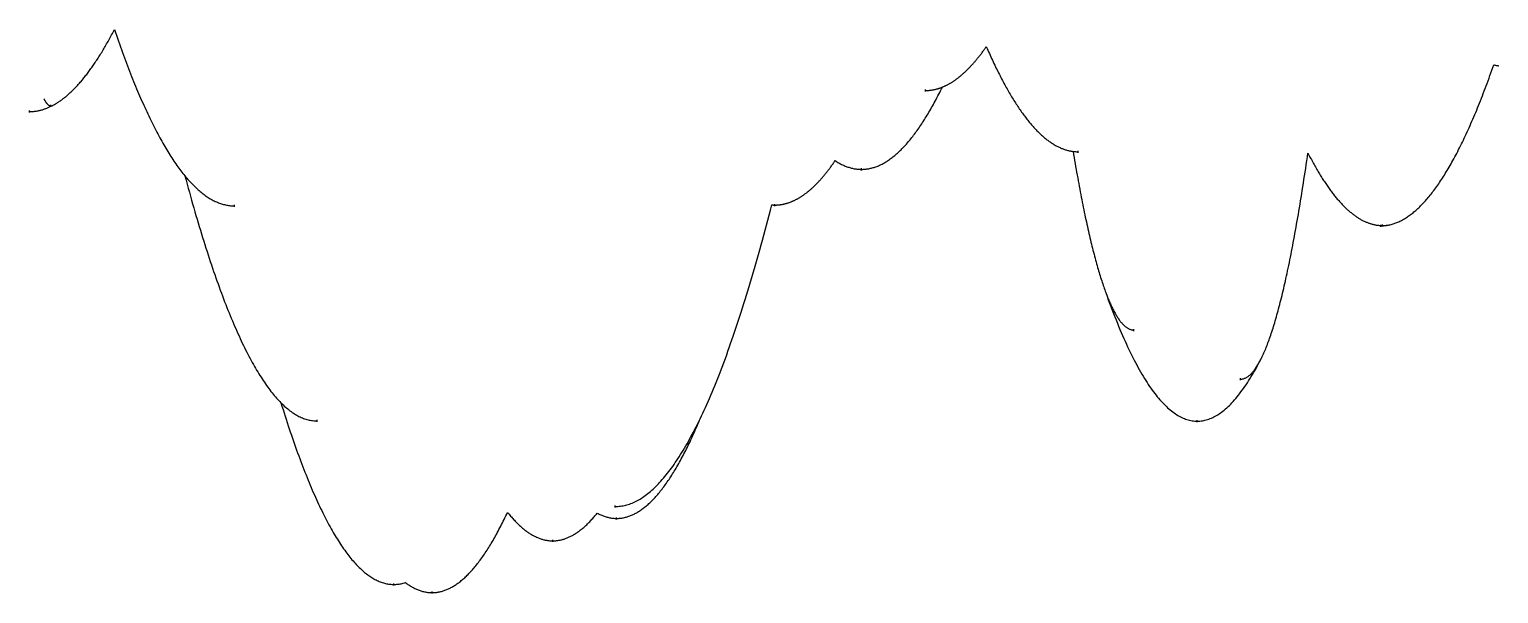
# Model space of a CAD drawing. Header units: metres. Extents: x -71 to 28195, y -4440 to 524.
# Drawn here: x -71 to 7124, y -2423 to 340 of the extents above; entities that cross this region are included whole.
import ezdxf

# ---------------------------------------------------------------- set-up
doc = ezdxf.new("R2010")
doc.units = ezdxf.units.M
doc.layers.add('CATENARIES', color=7, linetype='Continuous')
doc.layers.add('CATENARY_VERTEX_TICKS', color=7, linetype='Continuous')

msp = doc.modelspace()

# ---------------------------------------------------------------- linework, layer by layer
at = {"layer": 'CATENARIES'}
for points in [[(-70.9, -62.9, 0), (-67.3, -62.9, 0), (-63.8, -62.8, 0), (-60.2, -62.6, 0), (-56.7, -62.4, 0), (-53.2, -62.2, 0), (-49.6, -61.8, 0), (-46.1, -61.5, 0), (-42.6, -61, 0), (-39, -60.5, 0), (-35.5, -60, 0), (-31.9, -59.4, 0), (-28.4, -58.7, 0), (-24.9, -58, 0), (-21.3, -57.2, 0), (-17.8, -56.4, 0), (-14.3, -55.5, 0), (-10.7, -54.5, 0), (-7.2, -53.5, 0), (-3.7, -52.4, 0), (-0.1, -51.3, 0), (3.4, -50.1, 0), (7, -48.9, 0), (10.5, -47.6, 0), (14, -46.2, 0), (17.6, -44.8, 0), (21.1, -43.3, 0), (24.6, -41.8, 0), (28.2, -40.2, 0), (31.7, -38.6, 0), (35.2, -36.9, 0), (38.8, -35.1, 0), (42.3, -33.3, 0), (45.9, -31.4, 0), (49.3, -29.5, 0), (52.8, -27.5, 0), (56.3, -25.5, 0), (59.8, -23.4, 0), (63.3, -21.3, 0), (66.8, -19.1, 0), (70.3, -16.8, 0), (73.8, -14.5, 0), (77.3, -12.2, 0), (80.7, -9.8, 0), (84.2, -7.3, 0), (87.7, -4.8, 0), (91.2, -2.2, 0), (94.7, 0.5, 0), (98.2, 3.2, 0), (101.7, 5.9, 0), (105.2, 8.7, 0), (108.7, 11.6, 0), (112.1, 14.5, 0), (115.6, 17.5, 0), (119.1, 20.6, 0), (122.6, 23.7, 0), (126.1, 26.8, 0), (129.6, 30, 0), (133.1, 33.3, 0), (136.6, 36.6, 0), (140, 40, 0), (143.5, 43.4, 0), (147, 46.9, 0), (150.5, 50.4, 0), (154, 54, 0), (157.5, 57.7, 0), (161, 61.4, 0), (164.5, 65.2, 0), (168, 69, 0), (171.4, 72.9, 0), (174.9, 76.9, 0), (178.4, 80.8, 0), (181.9, 84.9, 0), (185.4, 89, 0), (188.9, 93.2, 0), (192.4, 97.4, 0), (195.9, 101.7, 0), (199.3, 106, 0), (202.8, 110.4, 0), (206.3, 114.9, 0), (209.8, 119.4, 0), (213.3, 124, 0), (216.8, 128.6, 0), (220.3, 133.3, 0), (223.8, 138, 0), (227.3, 142.8, 0), (230.7, 147.6, 0), (234.2, 152.5, 0), (237.7, 157.5, 0), (241.2, 162.5, 0), (244.7, 167.6, 0), (248.2, 172.7, 0), (251.7, 177.9, 0), (255.2, 183.2, 0), (258.7, 188.5, 0), (262.1, 193.8, 0), (265.6, 199.3, 0), (269.1, 204.7, 0), (272.6, 210.3, 0), (276.1, 215.8, 0), (279.6, 221.5, 0), (283.1, 227.2, 0), (286.6, 233, 0), (290, 238.8, 0), (293.5, 244.6, 0), (297, 250.6, 0), (300.5, 256.6, 0), (304, 262.6, 0), (307.5, 268.7, 0), (311, 274.9, 0), (314.5, 281.1, 0), (318, 287.4, 0), (321.4, 293.7, 0), (324.9, 300.1, 0), (328.4, 306.5, 0), (331.9, 313, 0), (335.4, 319.6, 0), (338.9, 326.2, 0), (342.4, 332.9, 0), (345.9, 339.6, 0)], [(345.9, 339.6, 0), (350.8, 325.1, 0), (355.7, 310.7, 0), (360.6, 296.4, 0), (365.6, 282.3, 0), (370.5, 268.2, 0), (375.4, 254.3, 0), (380.4, 240.6, 0), (385.3, 226.9, 0), (390.2, 213.4, 0), (395.1, 200, 0), (400.1, 186.7, 0), (405, 173.6, 0), (409.9, 160.6, 0), (414.9, 147.7, 0), (419.8, 134.9, 0), (424.7, 122.3, 0), (429.6, 109.7, 0), (434.6, 97.3, 0), (439.5, 85.1, 0), (444.4, 72.9, 0), (449.4, 60.9, 0), (454.3, 49, 0), (459.2, 37.2, 0), (464.1, 25.6, 0), (469.1, 14, 0), (474, 2.6, 0), (478.9, -8.7, 0), (483.9, -19.8, 0), (488.8, -30.9, 0), (493.7, -41.8, 0), (498.6, -52.6, 0), (503.6, -63.2, 0), (508.5, -73.8, 0), (513.4, -84.2, 0), (518.4, -94.5, 0), (523.3, -104.7, 0), (528.2, -114.7, 0), (533.1, -124.6, 0), (538.1, -134.4, 0), (543, -144.1, 0), (547.9, -153.7, 0), (552.9, -163.1, 0), (557.8, -172.4, 0), (562.7, -181.6, 0), (567.6, -190.7, 0), (572.6, -199.6, 0), (577.5, -208.5, 0), (582.4, -217.2, 0), (587.4, -225.7, 0), (592.3, -234.2, 0), (597.2, -242.5, 0), (602.1, -250.7, 0), (607.1, -258.8, 0), (612, -266.8, 0), (616.9, -274.6, 0), (621.9, -282.4, 0), (626.8, -290, 0), (631.7, -297.4, 0), (636.6, -304.8, 0), (641.6, -312, 0), (646.5, -319.1, 0), (651.4, -326.1, 0), (656.4, -333, 0), (661.3, -339.8, 0), (666.2, -346.4, 0), (671.1, -352.9, 0), (676.1, -359.3, 0), (681, -365.5, 0), (685.9, -371.7, 0), (690.9, -377.7, 0), (695.8, -383.6, 0), (700.8, -389.5, 0), (705.7, -395.1, 0), (710.7, -400.7, 0), (715.7, -406.2, 0), (720.6, -411.5, 0), (725.6, -416.7, 0), (730.6, -421.8, 0), (735.5, -426.7, 0), (740.5, -431.6, 0), (745.4, -436.3, 0), (750.4, -440.8, 0), (755.4, -445.3, 0), (760.3, -449.7, 0), (765.3, -453.9, 0), (770.3, -458, 0), (775.2, -461.9, 0), (780.2, -465.8, 0), (785.1, -469.5, 0), (790.1, -473.1, 0), (795.1, -476.6, 0), (800, -480, 0), (805, -483.2, 0), (809.9, -486.3, 0), (814.9, -489.3, 0), (819.9, -492.2, 0), (824.8, -494.9, 0), (829.8, -497.6, 0), (834.8, -500.1, 0), (839.7, -502.5, 0), (844.7, -504.7, 0), (849.6, -506.9, 0), (854.6, -508.9, 0), (859.6, -510.8, 0), (864.5, -512.5, 0), (869.5, -514.2, 0), (874.5, -515.7, 0), (879.4, -517.1, 0), (884.4, -518.4, 0), (889.3, -519.6, 0), (894.3, -520.6, 0), (899.3, -521.5, 0), (904.2, -522.3, 0), (909.2, -523, 0), (914.2, -523.5, 0), (919.1, -524, 0), (924.1, -524.3, 0), (929, -524.5, 0), (934, -524.5, 0)], [(4316.8, 40.4, 0), (4319.3, 40.5, 0), (4321.8, 40.5, 0), (4324.4, 40.6, 0), (4326.9, 40.7, 0), (4329.4, 40.8, 0), (4331.9, 41, 0), (4334.4, 41.2, 0), (4336.9, 41.4, 0), (4339.5, 41.7, 0), (4342, 42, 0), (4344.5, 42.3, 0), (4347, 42.6, 0), (4349.5, 43, 0), (4352.1, 43.4, 0), (4354.6, 43.9, 0), (4357.1, 44.4, 0), (4359.6, 44.9, 0), (4362.1, 45.4, 0), (4364.6, 46, 0), (4367.2, 46.6, 0), (4369.7, 47.2, 0), (4372.2, 47.8, 0), (4374.7, 48.5, 0), (4377.2, 49.2, 0), (4379.8, 50, 0), (4382.3, 50.8, 0), (4384.8, 51.6, 0), (4387.3, 52.4, 0), (4389.8, 53.3, 0), (4392.4, 54.2, 0), (4394.9, 55.1, 0), (4397.4, 56.1, 0), (4399.9, 57.1, 0), (4402.4, 58.1, 0), (4404.9, 59.2, 0), (4407.4, 60.2, 0), (4409.9, 61.4, 0), (4412.4, 62.5, 0), (4414.9, 63.7, 0), (4417.4, 64.9, 0), (4419.9, 66.1, 0), (4422.4, 67.3, 0), (4424.9, 68.6, 0), (4427.4, 70, 0), (4429.9, 71.3, 0), (4432.4, 72.7, 0), (4434.9, 74.1, 0), (4437.4, 75.5, 0), (4439.9, 77, 0), (4442.4, 78.5, 0), (4444.9, 80, 0), (4447.4, 81.6, 0), (4449.9, 83.2, 0), (4452.4, 84.8, 0), (4454.9, 86.5, 0), (4457.4, 88.1, 0), (4459.9, 89.8, 0), (4462.4, 91.6, 0), (4464.9, 93.4, 0), (4467.4, 95.2, 0), (4469.9, 97, 0), (4472.4, 98.9, 0), (4474.9, 100.8, 0), (4477.4, 102.7, 0), (4479.9, 104.6, 0), (4482.4, 106.6, 0), (4484.9, 108.6, 0), (4487.4, 110.7, 0), (4489.9, 112.7, 0), (4492.4, 114.9, 0), (4494.9, 117, 0), (4497.4, 119.2, 0), (4499.9, 121.3, 0), (4502.4, 123.6, 0), (4504.9, 125.8, 0), (4507.4, 128.1, 0), (4509.9, 130.4, 0), (4512.4, 132.8, 0), (4514.9, 135.2, 0), (4517.4, 137.6, 0), (4519.9, 140, 0), (4522.4, 142.5, 0), (4524.9, 145, 0), (4527.4, 147.5, 0), (4529.9, 150.1, 0), (4532.4, 152.6, 0), (4534.9, 155.3, 0), (4537.4, 157.9, 0), (4539.9, 160.6, 0), (4542.4, 163.3, 0), (4544.9, 166, 0), (4547.4, 168.8, 0), (4549.9, 171.6, 0), (4552.4, 174.4, 0), (4554.9, 177.3, 0), (4557.4, 180.2, 0), (4559.9, 183.1, 0), (4562.4, 186.1, 0), (4564.9, 189.1, 0), (4567.4, 192.1, 0), (4569.9, 195.1, 0), (4572.4, 198.2, 0), (4574.9, 201.3, 0), (4577.4, 204.4, 0), (4579.9, 207.6, 0), (4582.4, 210.8, 0), (4584.9, 214, 0), (4587.4, 217.3, 0), (4589.9, 220.6, 0), (4592.4, 223.9, 0), (4594.9, 227.2, 0), (4597.4, 230.6, 0), (4599.9, 234, 0), (4602.4, 237.4, 0), (4604.9, 240.9, 0), (4607.4, 244.4, 0), (4609.9, 247.9, 0), (4612.4, 251.5, 0), (4614.9, 255.1, 0)], [(4614.9, 255.1, 0), (4618.6, 246.5, 0), (4622.4, 238, 0), (4626.2, 229.5, 0), (4629.9, 221.1, 0), (4633.7, 212.8, 0), (4637.4, 204.6, 0), (4641.2, 196.4, 0), (4645, 188.3, 0), (4648.7, 180.3, 0), (4652.5, 172.3, 0), (4656.2, 164.5, 0), (4660, 156.7, 0), (4663.8, 148.9, 0), (4667.5, 141.3, 0), (4671.3, 133.7, 0), (4675.1, 126.2, 0), (4678.8, 118.8, 0), (4682.6, 111.4, 0), (4686.3, 104.1, 0), (4690.1, 96.9, 0), (4693.9, 89.8, 0), (4697.6, 82.7, 0), (4701.4, 75.7, 0), (4705.1, 68.8, 0), (4708.9, 61.9, 0), (4712.7, 55.2, 0), (4716.4, 48.5, 0), (4720.2, 41.8, 0), (4724, 35.3, 0), (4727.7, 28.8, 0), (4731.5, 22.4, 0), (4735.2, 16, 0), (4739, 9.8, 0), (4742.8, 3.6, 0), (4746.5, -2.6, 0), (4750.3, -8.6, 0), (4754, -14.6, 0), (4757.8, -20.5, 0), (4761.6, -26.3, 0), (4765.3, -32.1, 0), (4769.1, -37.8, 0), (4772.9, -43.4, 0), (4776.6, -48.9, 0), (4780.4, -54.4, 0), (4784.1, -59.8, 0), (4787.9, -65.1, 0), (4791.7, -70.4, 0), (4795.4, -75.6, 0), (4799.2, -80.7, 0), (4802.9, -85.7, 0), (4806.7, -90.7, 0), (4810.5, -95.6, 0), (4814.2, -100.4, 0), (4818, -105.1, 0), (4821.8, -109.8, 0), (4825.5, -114.4, 0), (4829.3, -119, 0), (4833, -123.4, 0), (4836.8, -127.8, 0), (4840.6, -132.1, 0), (4844.3, -136.4, 0), (4848.1, -140.5, 0), (4851.8, -144.6, 0), (4855.6, -148.6, 0), (4859.4, -152.6, 0), (4863.1, -156.5, 0), (4866.9, -160.3, 0), (4870.7, -164, 0), (4874.4, -167.7, 0), (4878.2, -171.3, 0), (4881.9, -174.8, 0), (4885.7, -178.3, 0), (4889.5, -181.6, 0), (4893.2, -185, 0), (4897, -188.2, 0), (4900.7, -191.3, 0), (4904.5, -194.4, 0), (4908.3, -197.5, 0), (4912, -200.4, 0), (4915.8, -203.3, 0), (4919.6, -206.1, 0), (4923.3, -208.8, 0), (4927.1, -211.5, 0), (4930.8, -214.1, 0), (4934.6, -216.6, 0), (4938.4, -219, 0), (4942.1, -221.4, 0), (4945.9, -223.7, 0), (4949.6, -225.9, 0), (4953.4, -228.1, 0), (4957.2, -230.2, 0), (4960.9, -232.2, 0), (4964.7, -234.1, 0), (4968.5, -236, 0), (4972.2, -237.8, 0), (4976, -239.5, 0), (4979.7, -241.2, 0), (4983.5, -242.8, 0), (4987.3, -244.3, 0), (4991, -245.7, 0), (4994.8, -247.1, 0), (4998.5, -248.4, 0), (5002.3, -249.6, 0), (5006.1, -250.7, 0), (5009.8, -251.8, 0), (5013.6, -252.8, 0), (5017.4, -253.8, 0), (5021.1, -254.6, 0), (5024.9, -255.4, 0), (5028.6, -256.2, 0), (5032.4, -256.8, 0), (5036.2, -257.4, 0), (5039.9, -257.9, 0), (5044.1, -258.4, 0), (5048.2, -258.8, 0), (5052.3, -259.1, 0), (5056.4, -259.3, 0), (5060.6, -259.4, 0), (5064.7, -259.5, 0)], [(6546.5, -622.2, 0), (6551.2, -622.1, 0), (6555.8, -622, 0), (6560.5, -621.7, 0), (6565.1, -621.3, 0), (6569.8, -620.8, 0), (6574.4, -620.2, 0), (6579, -619.5, 0), (6583.7, -618.6, 0), (6588.3, -617.7, 0), (6593, -616.7, 0), (6597.6, -615.5, 0), (6602.3, -614.2, 0), (6606.9, -612.8, 0), (6611.6, -611.3, 0), (6616.2, -609.7, 0), (6620.9, -608, 0), (6625.5, -606.2, 0), (6630.2, -604.3, 0), (6634.8, -602.2, 0), (6639.5, -600.1, 0), (6644.1, -597.8, 0), (6648.8, -595.4, 0), (6653.5, -592.9, 0), (6658.1, -590.3, 0), (6662.8, -587.6, 0), (6667.4, -584.8, 0), (6672.1, -581.9, 0), (6676.7, -578.8, 0), (6681.4, -575.7, 0), (6686, -572.4, 0), (6690.7, -569, 0), (6695.3, -565.6, 0), (6700, -562, 0), (6704.6, -558.2, 0), (6709.3, -554.4, 0), (6713.9, -550.5, 0), (6718.6, -546.5, 0), (6723.2, -542.3, 0), (6727.9, -538, 0), (6732.5, -533.7, 0), (6737.2, -529.2, 0), (6741.8, -524.6, 0), (6746.5, -519.9, 0), (6751.1, -515.1, 0), (6755.8, -510.1, 0), (6760.4, -505.1, 0), (6765.1, -499.9, 0), (6769.7, -494.7, 0), (6774.4, -489.3, 0), (6779, -483.8, 0), (6783.7, -478.2, 0), (6788.3, -472.5, 0), (6793, -466.7, 0), (6797.6, -460.8, 0), (6802.3, -454.7, 0), (6806.9, -448.6, 0), (6811.6, -442.3, 0), (6816.2, -435.9, 0), (6820.9, -429.4, 0), (6825.5, -422.8, 0), (6830.2, -416.1, 0), (6834.8, -409.3, 0), (6839.5, -402.4, 0), (6844.1, -395.3, 0), (6848.8, -388.2, 0), (6853.4, -380.9, 0), (6858.1, -373.5, 0), (6862.7, -366, 0), (6867.4, -358.4, 0), (6872, -350.7, 0), (6876.7, -342.9, 0), (6881.3, -334.9, 0), (6886, -326.9, 0), (6890.6, -318.7, 0), (6895.3, -310.4, 0), (6899.9, -302, 0), (6904.6, -293.5, 0), (6909.2, -284.9, 0), (6913.9, -276.2, 0), (6918.5, -267.3, 0), (6923.2, -258.4, 0), (6927.8, -249.3, 0), (6932.5, -240.1, 0), (6937.1, -230.8, 0), (6941.8, -221.4, 0), (6946.4, -211.9, 0), (6951.1, -202.3, 0), (6955.7, -192.5, 0), (6960.4, -182.7, 0), (6965, -172.7, 0), (6969.7, -162.6, 0), (6974.4, -152.4, 0), (6979, -142.1, 0), (6983.7, -131.7, 0), (6988.3, -121.1, 0), (6993, -110.5, 0), (6997.6, -99.7, 0), (7002.3, -88.9, 0), (7006.9, -77.9, 0), (7011.6, -66.8, 0), (7016.2, -55.5, 0), (7020.9, -44.2, 0), (7025.5, -32.8, 0), (7030.2, -21.2, 0), (7034.8, -9.5, 0), (7039.5, 2.3, 0), (7044.1, 14.2, 0), (7048.8, 26.2, 0), (7053.4, 38.3, 0), (7058.1, 50.5, 0), (7062.7, 62.9, 0), (7067.4, 75.4, 0), (7072, 88, 0), (7076.7, 100.7, 0), (7081.3, 113.5, 0), (7086, 126.4, 0), (7090.6, 139.5, 0), (7095.3, 152.6, 0), (7099.9, 165.9, 0)], [(7099.9, 165.9, 0), (7102.7, 165.3, 0), (7105.5, 164.7, 0), (7108.3, 164.1, 0), (7111.1, 163.6, 0), (7113.9, 163.1, 0), (7116.7, 162.6, 0), (7119.5, 162.2, 0), (7122.3, 161.9, 0), (7125.1, 161.5, 0)], [(0, 0, 0), (0.4, -0.8, 0), (0.8, -1.5, 0), (1.1, -2.3, 0), (1.5, -3, 0), (1.9, -3.7, 0), (2.3, -4.5, 0), (2.7, -5.2, 0), (3.1, -5.9, 0), (3.4, -6.6, 0), (3.8, -7.3, 0), (4.2, -7.9, 0), (4.6, -8.6, 0), (5, -9.3, 0), (5.4, -9.9, 0), (5.7, -10.6, 0), (6.1, -11.2, 0), (6.5, -11.8, 0), (6.9, -12.5, 0), (7.3, -13.1, 0), (7.7, -13.7, 0), (8, -14.3, 0), (8.4, -14.9, 0), (8.8, -15.4, 0), (9.2, -16, 0), (9.6, -16.6, 0), (10, -17.1, 0), (10.3, -17.7, 0), (10.7, -18.2, 0), (11.1, -18.7, 0), (11.5, -19.2, 0), (11.9, -19.7, 0), (12.3, -20.2, 0), (12.6, -20.7, 0), (13, -21.2, 0), (13.4, -21.7, 0), (13.8, -22.2, 0), (14.2, -22.6, 0), (14.6, -23.1, 0), (14.9, -23.5, 0), (15.3, -23.9, 0), (15.7, -24.4, 0), (16.1, -24.8, 0), (16.5, -25.2, 0), (16.8, -25.6, 0), (17.2, -26, 0), (17.6, -26.4, 0), (18, -26.7, 0), (18.4, -27.1, 0), (18.8, -27.5, 0), (19.1, -27.8, 0), (19.5, -28.2, 0), (19.9, -28.5, 0), (20.3, -28.8, 0), (20.7, -29.1, 0), (21.1, -29.4, 0), (21.4, -29.7, 0), (21.8, -30, 0), (22.2, -30.3, 0), (22.6, -30.6, 0), (23, -30.8, 0), (23.4, -31.1, 0), (23.7, -31.3, 0), (24.1, -31.6, 0), (24.5, -31.8, 0), (24.9, -32, 0), (25.3, -32.2, 0), (25.7, -32.5, 0), (26, -32.7, 0), (26.4, -32.8, 0), (26.8, -33, 0), (27.2, -33.2, 0), (27.6, -33.4, 0), (28, -33.5, 0), (28.3, -33.7, 0), (28.7, -33.8, 0), (29.1, -33.9, 0), (29.5, -34, 0), (29.9, -34.2, 0), (30.3, -34.3, 0), (30.6, -34.4, 0), (31, -34.5, 0), (31.4, -34.5, 0), (31.8, -34.6, 0), (32.2, -34.7, 0), (32.6, -34.7, 0), (32.9, -34.8, 0), (33.3, -34.8, 0), (33.7, -34.8, 0), (34.1, -34.9, 0), (34.5, -34.9, 0), (34.8, -34.9, 0), (35.2, -34.9, 0), (35.6, -34.9, 0), (36, -34.8, 0), (36.4, -34.8, 0), (36.8, -34.8, 0), (37.2, -34.7, 0), (37.6, -34.7, 0), (38, -34.6, 0), (38.4, -34.5, 0), (38.8, -34.4, 0), (39.2, -34.3, 0), (39.6, -34.2, 0), (40, -34.1, 0), (40.4, -34, 0), (40.7, -33.9, 0), (41.1, -33.7, 0), (41.5, -33.6, 0), (41.9, -33.4, 0), (42.3, -33.3, 0), (42.7, -33.1, 0), (43.1, -32.9, 0), (43.5, -32.7, 0), (43.9, -32.5, 0), (44.3, -32.3, 0), (44.7, -32.1, 0), (45.1, -31.9, 0), (45.5, -31.6, 0), (45.9, -31.4, 0)], [(3874.9, -303.1, 0), (3879.4, -306, 0), (3883.8, -308.8, 0), (3888.3, -311.5, 0), (3892.7, -314, 0), (3897.1, -316.5, 0), (3901.6, -318.9, 0), (3906, -321.2, 0), (3910.5, -323.4, 0), (3914.9, -325.4, 0), (3919.4, -327.4, 0), (3923.8, -329.3, 0), (3928.3, -331, 0), (3932.7, -332.7, 0), (3937.2, -334.3, 0), (3941.6, -335.8, 0), (3946.1, -337.1, 0), (3950.5, -338.4, 0), (3955, -339.5, 0), (3959.4, -340.6, 0), (3963.8, -341.6, 0), (3968.3, -342.4, 0), (3972.7, -343.2, 0), (3977.2, -343.9, 0), (3981.6, -344.4, 0), (3986.1, -344.9, 0), (3990.5, -345.2, 0), (3995, -345.5, 0), (3999.4, -345.6, 0), (4003.9, -345.7, 0), (4008.3, -345.6, 0), (4012.7, -345.5, 0), (4017.1, -345.2, 0), (4021.5, -344.9, 0), (4025.9, -344.4, 0), (4030.3, -343.9, 0), (4034.7, -343.2, 0), (4039.1, -342.5, 0), (4043.5, -341.7, 0), (4047.9, -340.7, 0), (4052.3, -339.7, 0), (4056.7, -338.5, 0), (4061.1, -337.3, 0), (4065.5, -336, 0), (4069.9, -334.5, 0), (4074.3, -333, 0), (4078.7, -331.3, 0), (4083.1, -329.6, 0), (4087.5, -327.8, 0), (4091.9, -325.8, 0), (4096.3, -323.8, 0), (4100.7, -321.7, 0), (4105.1, -319.5, 0), (4109.5, -317.1, 0), (4113.9, -314.7, 0), (4118.3, -312.2, 0), (4122.7, -309.5, 0), (4127.1, -306.8, 0), (4131.5, -304, 0), (4135.9, -301.1, 0), (4140.3, -298, 0), (4144.7, -294.9, 0), (4149.1, -291.7, 0), (4153.5, -288.4, 0), (4157.9, -284.9, 0), (4162.3, -281.4, 0), (4166.7, -277.8, 0), (4171.1, -274.1, 0), (4175.5, -270.3, 0), (4179.9, -266.3, 0), (4184.3, -262.3, 0), (4188.7, -258.2, 0), (4193.1, -254, 0), (4197.5, -249.7, 0), (4201.9, -245.2, 0), (4206.3, -240.7, 0), (4210.7, -236.1, 0), (4215.1, -231.4, 0), (4219.5, -226.6, 0), (4223.9, -221.7, 0), (4228.3, -216.6, 0), (4232.7, -211.5, 0), (4237.1, -206.3, 0), (4241.5, -201, 0), (4245.9, -195.6, 0), (4250.3, -190.1, 0), (4254.7, -184.4, 0), (4259.1, -178.7, 0), (4263.5, -172.9, 0), (4267.9, -167, 0), (4272.3, -161, 0), (4276.7, -154.9, 0), (4281.1, -148.7, 0), (4285.5, -142.3, 0), (4289.9, -135.9, 0), (4294.3, -129.4, 0), (4298.7, -122.8, 0), (4303.1, -116.1, 0), (4307.5, -109.3, 0), (4311.9, -102.3, 0), (4316.3, -95.3, 0), (4320.7, -88.2, 0), (4325.1, -81, 0), (4329.5, -73.7, 0), (4333.9, -66.3, 0), (4338.3, -58.7, 0), (4342.7, -51.1, 0), (4347.1, -43.4, 0), (4351.5, -35.6, 0), (4355.9, -27.7, 0), (4360.3, -19.6, 0), (4364.7, -11.5, 0), (4369.1, -3.3, 0), (4373.5, 5, 0), (4377.9, 13.5, 0), (4382.3, 22, 0), (4386.7, 30.6, 0), (4391.1, 39.3, 0), (4395.5, 48.2, 0), (4399.9, 57.1, 0)], [(5039.9, -257.9, 0), (5042.4, -272.9, 0), (5044.9, -287.7, 0), (5047.4, -302.4, 0), (5049.9, -317, 0), (5052.4, -331.5, 0), (5054.9, -345.8, 0), (5057.4, -359.9, 0), (5059.9, -373.9, 0), (5062.4, -387.8, 0), (5064.9, -401.6, 0), (5067.4, -415.2, 0), (5069.9, -428.7, 0), (5072.4, -442, 0), (5074.9, -455.2, 0), (5077.4, -468.3, 0), (5079.9, -481.2, 0), (5082.4, -494, 0), (5084.9, -506.7, 0), (5087.4, -519.2, 0), (5089.9, -531.6, 0), (5092.4, -543.9, 0), (5094.9, -556, 0), (5097.4, -568, 0), (5099.9, -579.9, 0), (5102.4, -591.6, 0), (5104.9, -603.2, 0), (5107.4, -614.7, 0), (5109.9, -626, 0), (5112.4, -637.2, 0), (5114.9, -648.3, 0), (5117.4, -659.2, 0), (5119.9, -670, 0), (5122.4, -680.7, 0), (5124.9, -691.3, 0), (5127.4, -701.7, 0), (5129.9, -712, 0), (5132.4, -722.2, 0), (5134.9, -732.2, 0), (5137.4, -742.1, 0), (5139.9, -751.9, 0), (5142.4, -761.5, 0), (5144.9, -771.1, 0), (5147.4, -780.5, 0), (5149.9, -789.7, 0), (5152.4, -798.9, 0), (5154.9, -807.9, 0), (5157.4, -816.8, 0), (5159.9, -825.5, 0), (5162.4, -834.2, 0), (5164.9, -842.7, 0), (5167.4, -851.1, 0), (5169.9, -859.3, 0), (5172.4, -867.4, 0), (5174.9, -875.4, 0), (5177.4, -883.3, 0), (5179.9, -891.1, 0), (5182.4, -898.7, 0), (5184.9, -906.2, 0), (5187.4, -913.6, 0), (5189.9, -920.8, 0), (5192.4, -928, 0), (5194.9, -935, 0), (5197.4, -941.8, 0), (5199.9, -948.6, 0), (5202.4, -955.3, 0), (5204.9, -961.8, 0), (5207.5, -968.2, 0), (5210, -974.5, 0), (5212.5, -980.7, 0), (5215, -986.7, 0), (5217.5, -992.7, 0), (5220, -998.5, 0), (5222.5, -1004.1, 0), (5225.1, -1009.7, 0), (5227.6, -1015.1, 0), (5230.1, -1020.4, 0), (5232.6, -1025.6, 0), (5235.1, -1030.6, 0), (5237.6, -1035.6, 0), (5240.2, -1040.4, 0), (5242.7, -1045.1, 0), (5245.2, -1049.6, 0), (5247.7, -1054.1, 0), (5250.2, -1058.4, 0), (5252.7, -1062.6, 0), (5255.2, -1066.7, 0), (5257.8, -1070.6, 0), (5260.3, -1074.4, 0), (5262.8, -1078.1, 0), (5265.3, -1081.7, 0), (5267.8, -1085.2, 0), (5270.3, -1088.5, 0), (5272.8, -1091.7, 0), (5275.4, -1094.8, 0), (5277.9, -1097.8, 0), (5280.4, -1100.6, 0), (5282.9, -1103.4, 0), (5285.4, -1106, 0), (5287.9, -1108.5, 0), (5290.4, -1110.8, 0), (5293, -1113.1, 0), (5295.5, -1115.2, 0), (5298, -1117.2, 0), (5300.5, -1119.1, 0), (5303, -1120.8, 0), (5305.5, -1122.4, 0), (5308, -1124, 0), (5310.6, -1125.3, 0), (5313.1, -1126.6, 0), (5315.6, -1127.8, 0), (5318.1, -1128.8, 0), (5320.6, -1129.7, 0), (5323.1, -1130.5, 0), (5325.6, -1131.2, 0), (5328.2, -1131.7, 0), (5330.7, -1132.1, 0), (5333.2, -1132.4, 0), (5335.7, -1132.6, 0), (5338.2, -1132.7, 0)], [(5860.4, -1372.7, 0), (5863.2, -1372.6, 0), (5866, -1372.4, 0), (5868.8, -1372, 0), (5871.6, -1371.5, 0), (5874.4, -1370.8, 0), (5877.2, -1369.9, 0), (5880, -1368.9, 0), (5882.8, -1367.8, 0), (5885.6, -1366.4, 0), (5888.4, -1365, 0), (5891.2, -1363.4, 0), (5894, -1361.6, 0), (5896.8, -1359.7, 0), (5899.6, -1357.6, 0), (5902.4, -1355.3, 0), (5905.2, -1353, 0), (5908, -1350.4, 0), (5910.8, -1347.7, 0), (5913.5, -1344.9, 0), (5916.3, -1341.8, 0), (5919.1, -1338.7, 0), (5921.9, -1335.4, 0), (5924.7, -1331.9, 0), (5927.5, -1328.3, 0), (5930.3, -1324.5, 0), (5933.1, -1320.5, 0), (5935.9, -1316.4, 0), (5938.7, -1312.2, 0), (5941.5, -1307.8, 0), (5944.3, -1303.2, 0), (5947.1, -1298.5, 0), (5949.9, -1293.6, 0), (5952.7, -1288.6, 0), (5955.4, -1283.5, 0), (5958.2, -1278.3, 0), (5961, -1272.8, 0), (5963.7, -1267.3, 0), (5966.5, -1261.5, 0), (5969.2, -1255.7, 0), (5972, -1249.6, 0), (5974.7, -1243.4, 0), (5977.5, -1237.1, 0), (5980.3, -1230.6, 0), (5983, -1224, 0), (5985.8, -1217.2, 0), (5988.5, -1210.2, 0), (5991.3, -1203.1, 0), (5994.1, -1195.8, 0), (5996.8, -1188.4, 0), (5999.6, -1180.8, 0), (6002.3, -1173.1, 0), (6005.1, -1165.2, 0), (6007.9, -1157.2, 0), (6010.6, -1149, 0), (6013.4, -1140.6, 0), (6016.1, -1132.1, 0), (6018.9, -1123.5, 0), (6021.6, -1114.6, 0), (6024.4, -1105.6, 0), (6027.2, -1096.5, 0), (6029.9, -1087.2, 0), (6032.7, -1077.8, 0), (6035.4, -1068.1, 0), (6038.2, -1058.4, 0), (6041, -1048.4, 0), (6043.7, -1038.3, 0), (6046.5, -1028.1, 0), (6049.2, -1017.7, 0), (6052, -1007.1, 0), (6054.7, -996.4, 0), (6057.5, -985.5, 0), (6060.3, -974.4, 0), (6063, -963.2, 0), (6065.8, -951.8, 0), (6068.5, -940.3, 0), (6071.3, -928.6, 0), (6074.1, -916.7, 0), (6076.8, -904.7, 0), (6079.6, -892.5, 0), (6082.3, -880.1, 0), (6085.1, -867.6, 0), (6087.9, -854.9, 0), (6090.6, -842.1, 0), (6093.4, -829.1, 0), (6096.1, -815.9, 0), (6098.9, -802.5, 0), (6101.6, -789, 0), (6104.4, -775.4, 0), (6107.2, -761.5, 0), (6109.9, -747.5, 0), (6112.7, -733.3, 0), (6115.4, -718.9, 0), (6118.2, -704.4, 0), (6121, -689.7, 0), (6123.7, -674.9, 0), (6126.5, -659.8, 0), (6129.2, -644.6, 0), (6132, -629.3, 0), (6134.7, -613.7, 0), (6137.5, -598, 0), (6140.3, -582.1, 0), (6143, -566, 0), (6145.8, -549.8, 0), (6148.5, -533.4, 0), (6151.3, -516.8, 0), (6154.1, -500.1, 0), (6156.8, -483.1, 0), (6159.6, -466, 0), (6162.3, -448.7, 0), (6165.1, -431.2, 0), (6167.9, -413.6, 0), (6170.6, -395.8, 0), (6173.4, -377.8, 0), (6176.1, -359.6, 0), (6178.9, -341.2, 0), (6181.6, -322.7, 0), (6184.4, -304, 0), (6187.2, -285.1, 0), (6189.9, -266, 0)], [(6189.9, -266, 0), (6193.3, -272.5, 0), (6196.6, -278.9, 0), (6200, -285.3, 0), (6203.3, -291.6, 0), (6206.7, -297.9, 0), (6210, -304.1, 0), (6213.4, -310.2, 0), (6216.7, -316.3, 0), (6220.1, -322.3, 0), (6223.4, -328.3, 0), (6226.7, -334.1, 0), (6230.1, -340, 0), (6233.4, -345.7, 0), (6236.8, -351.5, 0), (6240.1, -357.1, 0), (6243.5, -362.7, 0), (6246.8, -368.2, 0), (6250.2, -373.7, 0), (6253.5, -379.1, 0), (6256.9, -384.5, 0), (6260.2, -389.8, 0), (6263.6, -395, 0), (6266.9, -400.1, 0), (6270.3, -405.3, 0), (6273.6, -410.3, 0), (6277, -415.3, 0), (6280.3, -420.2, 0), (6283.7, -425.1, 0), (6287, -429.9, 0), (6290.4, -434.6, 0), (6293.7, -439.3, 0), (6297.1, -444, 0), (6300.4, -448.5, 0), (6303.8, -453, 0), (6307.1, -457.5, 0), (6310.5, -461.9, 0), (6313.8, -466.2, 0), (6317.2, -470.5, 0), (6320.5, -474.7, 0), (6323.8, -478.8, 0), (6327.2, -482.9, 0), (6330.5, -486.9, 0), (6333.9, -490.9, 0), (6337.2, -494.8, 0), (6340.6, -498.6, 0), (6343.9, -502.4, 0), (6347.3, -506.2, 0), (6350.6, -509.8, 0), (6354, -513.4, 0), (6357.3, -517, 0), (6360.7, -520.5, 0), (6364, -523.9, 0), (6367.4, -527.3, 0), (6370.7, -530.6, 0), (6374.1, -533.8, 0), (6377.4, -537, 0), (6380.8, -540.1, 0), (6384.1, -543.2, 0), (6387.5, -546.2, 0), (6390.8, -549.2, 0), (6394.2, -552.1, 0), (6397.5, -554.9, 0), (6400.9, -557.7, 0), (6404.2, -560.4, 0), (6407.6, -563, 0), (6410.9, -565.6, 0), (6414.2, -568.2, 0), (6417.6, -570.6, 0), (6420.9, -573, 0), (6424.3, -575.4, 0), (6427.6, -577.7, 0), (6431, -579.9, 0), (6434.3, -582.1, 0), (6437.7, -584.2, 0), (6441, -586.3, 0), (6444.4, -588.3, 0), (6447.7, -590.2, 0), (6451.1, -592.1, 0), (6454.4, -593.9, 0), (6457.8, -595.6, 0), (6461.1, -597.3, 0), (6464.5, -599, 0), (6467.8, -600.6, 0), (6471.2, -602.1, 0), (6474.5, -603.5, 0), (6477.9, -604.9, 0), (6481.2, -606.3, 0), (6484.6, -607.5, 0), (6487.9, -608.8, 0), (6491.3, -609.9, 0), (6494.6, -611, 0), (6498, -612.1, 0), (6501.3, -613.1, 0), (6504.6, -614, 0), (6508, -614.8, 0), (6511.3, -615.6, 0), (6514.7, -616.4, 0), (6518, -617.1, 0), (6521.4, -617.7, 0), (6524.7, -618.3, 0), (6528.1, -618.8, 0), (6531.4, -619.2, 0), (6534.8, -619.6, 0), (6538.1, -619.9, 0), (6541.5, -620.2, 0), (6544.8, -620.4, 0), (6548.2, -620.6, 0), (6551.5, -620.6, 0), (6554.9, -620.7, 0), (6558.2, -620.6, 0), (6561.6, -620.6, 0), (6564.9, -620.4, 0), (6568.3, -620.2, 0), (6571.6, -619.9, 0), (6575, -619.6, 0), (6578.3, -619.2, 0), (6581.6, -618.8, 0), (6585, -618.3, 0), (6588.3, -617.7, 0)], [(3564.9, -519.9, 0), (3567.8, -520.1, 0), (3570.6, -520.2, 0), (3573.5, -520.3, 0), (3576.3, -520.4, 0), (3579.1, -520.4, 0), (3581.7, -520.4, 0), (3584.3, -520.3, 0), (3586.9, -520.3, 0), (3589.5, -520.1, 0), (3592.1, -520, 0), (3594.7, -519.8, 0), (3597.3, -519.6, 0), (3599.9, -519.3, 0), (3602.5, -519.1, 0), (3605.1, -518.7, 0), (3607.7, -518.4, 0), (3610.3, -518, 0), (3612.9, -517.6, 0), (3615.5, -517.1, 0), (3618.1, -516.6, 0), (3620.7, -516.1, 0), (3623.3, -515.6, 0), (3625.8, -515, 0), (3628.4, -514.4, 0), (3631, -513.7, 0), (3633.6, -513, 0), (3636.2, -512.3, 0), (3638.8, -511.6, 0), (3641.4, -510.8, 0), (3644, -510, 0), (3646.6, -509.1, 0), (3649.2, -508.2, 0), (3651.8, -507.3, 0), (3654.4, -506.4, 0), (3657, -505.4, 0), (3659.6, -504.4, 0), (3662.2, -503.3, 0), (3664.8, -502.2, 0), (3667.4, -501.1, 0), (3670, -500, 0), (3672.5, -498.8, 0), (3675.1, -497.5, 0), (3677.7, -496.3, 0), (3680.3, -495, 0), (3682.9, -493.7, 0), (3685.5, -492.3, 0), (3688.1, -491, 0), (3690.7, -489.5, 0), (3693.3, -488.1, 0), (3695.9, -486.6, 0), (3698.5, -485.1, 0), (3701.1, -483.5, 0), (3703.7, -481.9, 0), (3706.3, -480.3, 0), (3708.9, -478.7, 0), (3711.5, -477, 0), (3714.1, -475.3, 0), (3716.7, -473.5, 0), (3719.2, -471.7, 0), (3721.8, -469.9, 0), (3724.4, -468, 0), (3727, -466.2, 0), (3729.6, -464.2, 0), (3732.2, -462.3, 0), (3734.8, -460.3, 0), (3737.4, -458.3, 0), (3740, -456.2, 0), (3742.6, -454.1, 0), (3745.2, -452, 0), (3747.8, -449.8, 0), (3750.4, -447.7, 0), (3753, -445.4, 0), (3755.6, -443.2, 0), (3758.2, -440.9, 0), (3760.8, -438.6, 0), (3763.4, -436.2, 0), (3765.9, -433.8, 0), (3768.5, -431.4, 0), (3771.1, -428.9, 0), (3773.7, -426.4, 0), (3776.3, -423.9, 0), (3778.9, -421.4, 0), (3781.5, -418.8, 0), (3784.1, -416.1, 0), (3786.7, -413.5, 0), (3789.3, -410.8, 0), (3791.9, -408.1, 0), (3794.5, -405.3, 0), (3797.1, -402.5, 0), (3799.7, -399.7, 0), (3802.3, -396.8, 0), (3804.9, -393.9, 0), (3807.5, -391, 0), (3810, -388.1, 0), (3812.6, -385.1, 0), (3815.2, -382, 0), (3817.8, -379, 0), (3820.4, -375.9, 0), (3823, -372.7, 0), (3825.6, -369.6, 0), (3828.2, -366.4, 0), (3830.8, -363.2, 0), (3833.4, -359.9, 0), (3836, -356.6, 0), (3838.6, -353.3, 0), (3841.2, -349.9, 0), (3843.8, -346.5, 0), (3846.4, -343.1, 0), (3849, -339.6, 0), (3851.6, -336.1, 0), (3854.2, -332.6, 0), (3856.7, -329, 0), (3859.3, -325.4, 0), (3861.9, -321.8, 0), (3864.5, -318.1, 0), (3867.1, -314.4, 0), (3869.7, -310.7, 0), (3872.3, -306.9, 0), (3874.9, -303.1, 0)], [(690.9, -377.7, 0), (696.3, -397.9, 0), (701.7, -417.9, 0), (707.1, -437.7, 0), (712.5, -457.3, 0), (717.9, -476.8, 0), (723.3, -496.1, 0), (728.7, -515.2, 0), (734.1, -534.1, 0), (739.5, -552.9, 0), (744.9, -571.5, 0), (750.3, -589.9, 0), (755.7, -608.1, 0), (761.1, -626.2, 0), (766.5, -644.1, 0), (771.9, -661.8, 0), (777.3, -679.3, 0), (782.7, -696.7, 0), (788.1, -713.9, 0), (793.5, -730.9, 0), (798.9, -747.8, 0), (804.3, -764.4, 0), (809.7, -780.9, 0), (815.1, -797.3, 0), (820.5, -813.4, 0), (825.9, -829.4, 0), (831.3, -845.2, 0), (836.7, -860.9, 0), (842.1, -876.3, 0), (847.5, -891.6, 0), (852.9, -906.7, 0), (858.3, -921.7, 0), (863.7, -936.5, 0), (869.1, -951.1, 0), (874.5, -965.5, 0), (879.9, -979.8, 0), (885.3, -993.9, 0), (890.7, -1007.8, 0), (896.1, -1021.5, 0), (901.5, -1035.1, 0), (907, -1048.5, 0), (912.4, -1061.8, 0), (917.8, -1074.8, 0), (923.2, -1087.7, 0), (928.6, -1100.5, 0), (934, -1113, 0), (939.4, -1125.4, 0), (944.8, -1137.6, 0), (950.2, -1149.7, 0), (955.6, -1161.6, 0), (961, -1173.3, 0), (966.4, -1184.8, 0), (971.8, -1196.2, 0), (977.2, -1207.4, 0), (982.6, -1218.5, 0), (988, -1229.3, 0), (993.4, -1240, 0), (998.8, -1250.5, 0), (1004.2, -1260.9, 0), (1009.6, -1271.1, 0), (1015, -1281.1, 0), (1020.4, -1291, 0), (1025.8, -1300.7, 0), (1031.2, -1310.2, 0), (1036.6, -1319.5, 0), (1042, -1328.7, 0), (1047.4, -1337.8, 0), (1052.8, -1346.6, 0), (1058.2, -1355.3, 0), (1063.6, -1363.8, 0), (1069, -1372.1, 0), (1074.4, -1380.3, 0), (1079.8, -1388.3, 0), (1085.2, -1396.2, 0), (1090.6, -1403.9, 0), (1096, -1411.4, 0), (1101.4, -1418.7, 0), (1106.8, -1425.9, 0), (1112.2, -1432.9, 0), (1117.6, -1439.7, 0), (1123, -1446.4, 0), (1128.4, -1452.9, 0), (1133.8, -1459.3, 0), (1139.3, -1465.5, 0), (1144.7, -1471.5, 0), (1150.1, -1477.3, 0), (1155.5, -1483, 0), (1160.9, -1488.5, 0), (1166.4, -1494, 0), (1171.9, -1499.3, 0), (1177.5, -1504.4, 0), (1183, -1509.3, 0), (1188.5, -1514.1, 0), (1194, -1518.7, 0), (1199.6, -1523.1, 0), (1205.1, -1527.4, 0), (1210.6, -1531.5, 0), (1216.2, -1535.4, 0), (1221.7, -1539.1, 0), (1227.2, -1542.7, 0), (1232.8, -1546, 0), (1238.3, -1549.3, 0), (1243.8, -1552.3, 0), (1249.4, -1555.1, 0), (1254.9, -1557.8, 0), (1260.4, -1560.4, 0), (1265.9, -1562.7, 0), (1271.5, -1564.9, 0), (1277, -1566.9, 0), (1282.5, -1568.7, 0), (1288.1, -1570.3, 0), (1293.6, -1571.8, 0), (1299.1, -1573.1, 0), (1304.7, -1574.2, 0), (1310.2, -1575.2, 0), (1315.7, -1576, 0), (1321.3, -1576.6, 0), (1326.8, -1577, 0), (1332.3, -1577.3, 0), (1337.8, -1577.3, 0)], [(2798, -1996.4, 0), (2804.4, -1996.3, 0), (2810.8, -1996, 0), (2817.2, -1995.5, 0), (2823.6, -1994.8, 0), (2830, -1993.9, 0), (2836.4, -1992.8, 0), (2842.8, -1991.5, 0), (2849.1, -1990, 0), (2855.5, -1988.2, 0), (2861.9, -1986.3, 0), (2868.3, -1984.2, 0), (2874.7, -1981.8, 0), (2881.1, -1979.3, 0), (2887.5, -1976.6, 0), (2893.9, -1973.6, 0), (2900.3, -1970.5, 0), (2906.7, -1967.1, 0), (2913.1, -1963.6, 0), (2919.5, -1959.8, 0), (2925.9, -1955.9, 0), (2932.2, -1951.7, 0), (2938.6, -1947.4, 0), (2945, -1942.8, 0), (2951.4, -1938, 0), (2957.8, -1933.1, 0), (2964.2, -1927.9, 0), (2970.6, -1922.5, 0), (2977, -1916.9, 0), (2983.4, -1911.1, 0), (2989.8, -1905.1, 0), (2996.2, -1899, 0), (3002.6, -1892.6, 0), (3009, -1886, 0), (3015.4, -1879.2, 0), (3021.7, -1872.1, 0), (3028.1, -1864.9, 0), (3034.5, -1857.5, 0), (3040.9, -1849.9, 0), (3047.3, -1842.1, 0), (3053.7, -1834, 0), (3060.1, -1825.8, 0), (3066.5, -1817.4, 0), (3072.9, -1808.7, 0), (3079.3, -1799.9, 0), (3085.7, -1790.8, 0), (3092.1, -1781.6, 0), (3098.5, -1772.1, 0), (3104.8, -1762.5, 0), (3111.2, -1752.6, 0), (3117.6, -1742.5, 0), (3124, -1732.2, 0), (3130.4, -1721.7, 0), (3136.8, -1711, 0), (3143.2, -1700.2, 0), (3149.6, -1689, 0), (3156, -1677.7, 0), (3162.4, -1666.2, 0), (3168.8, -1654.5, 0), (3175.2, -1642.6, 0), (3181.6, -1630.4, 0), (3187.9, -1618.1, 0), (3194.3, -1605.6, 0), (3200.7, -1592.8, 0), (3207.1, -1579.8, 0), (3213.5, -1566.7, 0), (3219.9, -1553.3, 0), (3226.4, -1539.5, 0), (3232.9, -1525.4, 0), (3239.4, -1511.2, 0), (3245.9, -1496.7, 0), (3252.5, -1482, 0), (3259, -1467.1, 0), (3265.5, -1452, 0), (3272, -1436.6, 0), (3278.5, -1421.1, 0), (3285, -1405.3, 0), (3291.5, -1389.3, 0), (3298, -1373.1, 0), (3304.5, -1356.7, 0), (3311, -1340, 0), (3317.6, -1323.2, 0), (3324.1, -1306.1, 0), (3330.6, -1288.8, 0), (3337.1, -1271.3, 0), (3343.6, -1253.6, 0), (3350.1, -1235.6, 0), (3356.6, -1217.5, 0), (3363.1, -1199.1, 0), (3369.6, -1180.5, 0), (3376.1, -1161.7, 0), (3382.6, -1142.7, 0), (3389.2, -1123.4, 0), (3395.7, -1103.9, 0), (3402.2, -1084.2, 0), (3408.7, -1064.3, 0), (3415.2, -1044.2, 0), (3421.7, -1023.8, 0), (3428.2, -1003.3, 0), (3434.7, -982.5, 0), (3441.2, -961.4, 0), (3447.7, -940.2, 0), (3454.2, -918.8, 0), (3460.8, -897.1, 0), (3467.3, -875.2, 0), (3473.8, -853, 0), (3480.3, -830.7, 0), (3486.8, -808.1, 0), (3493.3, -785.3, 0), (3499.8, -762.3, 0), (3506.3, -739.1, 0), (3512.8, -715.6, 0), (3519.3, -692, 0), (3525.9, -668.1, 0), (3532.4, -643.9, 0), (3538.9, -619.6, 0), (3545.4, -595, 0), (3551.9, -570.2, 0), (3558.4, -545.2, 0), (3564.9, -519.9, 0)], [(5199.9, -948.6, 0), (5206.2, -966.3, 0), (5212.5, -983.8, 0), (5218.9, -1001, 0), (5225.2, -1018, 0), (5231.5, -1034.7, 0), (5237.8, -1051.1, 0), (5244.1, -1067.3, 0), (5250.4, -1083.2, 0), (5256.7, -1098.9, 0), (5263, -1114.3, 0), (5269.3, -1129.5, 0), (5275.7, -1144.4, 0), (5282, -1159, 0), (5288.3, -1173.4, 0), (5294.6, -1187.6, 0), (5300.9, -1201.5, 0), (5307.2, -1215.1, 0), (5313.5, -1228.5, 0), (5319.8, -1241.6, 0), (5326.2, -1254.5, 0), (5332.5, -1267.1, 0), (5338.8, -1279.5, 0), (5345.1, -1291.6, 0), (5351.4, -1303.4, 0), (5357.7, -1315, 0), (5364, -1326.4, 0), (5370.3, -1337.5, 0), (5376.6, -1348.4, 0), (5383, -1359, 0), (5389.3, -1369.3, 0), (5395.6, -1379.4, 0), (5401.9, -1389.2, 0), (5408.2, -1398.8, 0), (5414.5, -1408.2, 0), (5420.8, -1417.3, 0), (5427.1, -1426.1, 0), (5433.4, -1434.7, 0), (5439.8, -1443.1, 0), (5446.1, -1451.1, 0), (5452.4, -1459, 0), (5458.7, -1466.6, 0), (5465, -1473.9, 0), (5471.3, -1481, 0), (5477.6, -1487.8, 0), (5483.9, -1494.4, 0), (5490.2, -1500.8, 0), (5496.6, -1506.9, 0), (5502.9, -1512.7, 0), (5509.2, -1518.3, 0), (5515.5, -1523.6, 0), (5521.8, -1528.7, 0), (5528.1, -1533.6, 0), (5534.4, -1538.2, 0), (5540.7, -1542.5, 0), (5547.1, -1546.6, 0), (5553.4, -1550.5, 0), (5559.7, -1554.1, 0), (5566, -1557.4, 0), (5572.3, -1560.5, 0), (5578.6, -1563.4, 0), (5584.9, -1566, 0), (5591.2, -1568.4, 0), (5597.5, -1570.5, 0), (5603.9, -1572.3, 0), (5610.2, -1573.9, 0), (5616.5, -1575.3, 0), (5622.8, -1576.4, 0), (5629.1, -1577.3, 0), (5635.4, -1577.9, 0), (5641.7, -1578.3, 0), (5648, -1578.4, 0), (5654.3, -1578.3, 0), (5660.6, -1577.9, 0), (5666.9, -1577.3, 0), (5673.2, -1576.4, 0), (5679.5, -1575.3, 0), (5685.8, -1574, 0), (5692.1, -1572.4, 0), (5698.4, -1570.5, 0), (5704.6, -1568.4, 0), (5710.9, -1566.1, 0), (5717.2, -1563.5, 0), (5723.5, -1560.7, 0), (5729.8, -1557.6, 0), (5736.1, -1554.3, 0), (5742.4, -1550.7, 0), (5748.7, -1546.9, 0), (5755, -1542.8, 0), (5761.2, -1538.5, 0), (5767.5, -1533.9, 0), (5773.8, -1529.1, 0), (5780.1, -1524, 0), (5786.4, -1518.7, 0), (5792.7, -1513.2, 0), (5799, -1507.4, 0), (5805.3, -1501.3, 0), (5811.6, -1495, 0), (5817.8, -1488.5, 0), (5824.1, -1481.7, 0), (5830.4, -1474.6, 0), (5836.7, -1467.4, 0), (5843, -1459.8, 0), (5849.3, -1452, 0), (5855.6, -1444, 0), (5861.9, -1435.7, 0), (5868.2, -1427.2, 0), (5874.4, -1418.4, 0), (5880.7, -1409.4, 0), (5887, -1400.1, 0), (5893.3, -1390.6, 0), (5899.6, -1380.8, 0), (5905.9, -1370.8, 0), (5912.2, -1360.5, 0), (5918.5, -1350, 0), (5924.8, -1339.2, 0), (5931.1, -1328.2, 0), (5937.3, -1316.9, 0), (5943.6, -1305.4, 0), (5949.9, -1293.6, 0)], [(1160.9, -1488.5, 0), (1166, -1505, 0), (1171.1, -1521.4, 0), (1176.2, -1537.6, 0), (1181.3, -1553.7, 0), (1186.5, -1569.6, 0), (1191.6, -1585.3, 0), (1196.7, -1600.9, 0), (1201.8, -1616.3, 0), (1206.9, -1631.6, 0), (1212, -1646.7, 0), (1217.2, -1661.7, 0), (1222.3, -1676.5, 0), (1227.4, -1691.1, 0), (1232.5, -1705.6, 0), (1237.6, -1719.9, 0), (1242.8, -1734.1, 0), (1247.9, -1748.1, 0), (1253, -1761.9, 0), (1258.1, -1775.6, 0), (1263.2, -1789.1, 0), (1268.3, -1802.5, 0), (1273.5, -1815.8, 0), (1278.6, -1828.8, 0), (1283.7, -1841.7, 0), (1288.8, -1854.5, 0), (1293.9, -1867.1, 0), (1299.1, -1879.5, 0), (1304.2, -1891.8, 0), (1309.3, -1904, 0), (1314.4, -1915.9, 0), (1319.5, -1927.8, 0), (1324.6, -1939.4, 0), (1329.8, -1951, 0), (1334.9, -1962.3, 0), (1340, -1973.5, 0), (1345.1, -1984.6, 0), (1350.2, -1995.5, 0), (1355.4, -2006.2, 0), (1360.5, -2016.8, 0), (1365.6, -2027.2, 0), (1370.7, -2037.5, 0), (1375.8, -2047.6, 0), (1380.9, -2057.6, 0), (1386.1, -2067.4, 0), (1391.2, -2077.1, 0), (1396.3, -2086.6, 0), (1401.4, -2095.9, 0), (1406.5, -2105.1, 0), (1411.7, -2114.2, 0), (1416.8, -2123.1, 0), (1421.9, -2131.8, 0), (1427, -2140.4, 0), (1432.1, -2148.8, 0), (1437.2, -2157.1, 0), (1442.4, -2165.2, 0), (1447.5, -2173.2, 0), (1452.6, -2181, 0), (1457.7, -2188.7, 0), (1462.8, -2196.2, 0), (1468, -2203.5, 0), (1473.1, -2210.8, 0), (1478.2, -2217.8, 0), (1483.3, -2224.7, 0), (1488.4, -2231.5, 0), (1493.5, -2238.1, 0), (1498.7, -2244.5, 0), (1503.8, -2250.8, 0), (1508.9, -2256.9, 0), (1514, -2262.9, 0), (1519.1, -2268.8, 0), (1524.3, -2274.4, 0), (1529.4, -2280, 0), (1534.5, -2285.4, 0), (1539.6, -2290.6, 0), (1544.7, -2295.7, 0), (1549.8, -2300.6, 0), (1555, -2305.4, 0), (1560.1, -2310, 0), (1565.2, -2314.4, 0), (1570.3, -2318.8, 0), (1575.4, -2322.9, 0), (1580.6, -2326.9, 0), (1585.7, -2330.8, 0), (1590.8, -2334.5, 0), (1595.9, -2338.1, 0), (1601, -2341.5, 0), (1606.1, -2344.7, 0), (1611.3, -2347.8, 0), (1616.4, -2350.8, 0), (1621.5, -2353.6, 0), (1626.6, -2356.2, 0), (1631.7, -2358.7, 0), (1636.9, -2361.1, 0), (1642, -2363.3, 0), (1647.1, -2365.3, 0), (1652.2, -2367.2, 0), (1657.3, -2368.9, 0), (1662.4, -2370.5, 0), (1667.6, -2372, 0), (1672.7, -2373.2, 0), (1677.8, -2374.4, 0), (1682.9, -2375.4, 0), (1688, -2376.2, 0), (1693.2, -2376.9, 0), (1698.3, -2377.4, 0), (1703.4, -2377.8, 0), (1708.5, -2378, 0), (1713.6, -2378.1, 0), (1718.8, -2378, 0), (1723.9, -2377.8, 0), (1729.1, -2377.4, 0), (1734.2, -2376.9, 0), (1739.4, -2376.2, 0), (1744.5, -2375.3, 0), (1749.7, -2374.3, 0), (1754.9, -2373.2, 0), (1760, -2371.9, 0), (1765.2, -2370.4, 0), (1770.3, -2368.8, 0)], [(2709.9, -2028.7, 0), (2714.2, -2031, 0), (2718.5, -2033.2, 0), (2722.8, -2035.3, 0), (2727.2, -2037.3, 0), (2731.5, -2039.2, 0), (2735.8, -2041, 0), (2740.1, -2042.6, 0), (2744.4, -2044.2, 0), (2748.7, -2045.6, 0), (2753, -2047, 0), (2757.3, -2048.2, 0), (2761.6, -2049.4, 0), (2765.9, -2050.4, 0), (2770.3, -2051.3, 0), (2774.6, -2052.1, 0), (2778.9, -2052.8, 0), (2783.2, -2053.4, 0), (2787.5, -2053.9, 0), (2791.8, -2054.3, 0), (2796.1, -2054.5, 0), (2800.4, -2054.7, 0), (2804.7, -2054.7, 0), (2809, -2054.7, 0), (2813.3, -2054.5, 0), (2817.6, -2054.3, 0), (2821.9, -2053.9, 0), (2826.1, -2053.4, 0), (2830.4, -2052.8, 0), (2834.7, -2052.1, 0), (2839, -2051.3, 0), (2843.3, -2050.4, 0), (2847.5, -2049.4, 0), (2851.8, -2048.3, 0), (2856.1, -2047.1, 0), (2860.4, -2045.8, 0), (2864.7, -2044.3, 0), (2868.9, -2042.8, 0), (2873.2, -2041.2, 0), (2877.5, -2039.4, 0), (2881.8, -2037.6, 0), (2886.1, -2035.6, 0), (2890.3, -2033.5, 0), (2894.6, -2031.3, 0), (2898.9, -2029.1, 0), (2903.2, -2026.7, 0), (2907.5, -2024.2, 0), (2911.7, -2021.6, 0), (2916, -2018.9, 0), (2920.3, -2016.1, 0), (2924.6, -2013.1, 0), (2928.9, -2010.1, 0), (2933.1, -2007, 0), (2937.4, -2003.7, 0), (2941.7, -2000.4, 0), (2946, -1997, 0), (2950.3, -1993.4, 0), (2954.5, -1989.7, 0), (2958.8, -1986, 0), (2963.1, -1982.1, 0), (2967.4, -1978.1, 0), (2971.7, -1974, 0), (2975.9, -1969.8, 0), (2980.2, -1965.5, 0), (2984.5, -1961.1, 0), (2988.8, -1956.6, 0), (2993.1, -1952, 0), (2997.3, -1947.2, 0), (3001.6, -1942.4, 0), (3005.9, -1937.4, 0), (3010.2, -1932.4, 0), (3014.5, -1927.2, 0), (3018.7, -1922, 0), (3023, -1916.6, 0), (3027.3, -1911.1, 0), (3031.6, -1905.5, 0), (3035.9, -1899.9, 0), (3040.1, -1894.1, 0), (3044.4, -1888.1, 0), (3048.7, -1882.1, 0), (3053, -1876, 0), (3057.3, -1869.8, 0), (3061.5, -1863.5, 0), (3065.8, -1857, 0), (3070.1, -1850.5, 0), (3074.4, -1843.8, 0), (3078.7, -1837, 0), (3082.9, -1830.2, 0), (3087.2, -1823.2, 0), (3091.5, -1816.1, 0), (3095.8, -1808.9, 0), (3100.1, -1801.6, 0), (3104.3, -1794.2, 0), (3108.6, -1786.7, 0), (3112.9, -1779.1, 0), (3117.2, -1771.3, 0), (3121.5, -1763.5, 0), (3125.7, -1755.5, 0), (3130, -1747.5, 0), (3134.3, -1739.3, 0), (3138.6, -1731.1, 0), (3142.9, -1722.7, 0), (3147.1, -1714.2, 0), (3151.4, -1705.6, 0), (3155.7, -1696.9, 0), (3160, -1688.1, 0), (3164.3, -1679.2, 0), (3168.5, -1670.1, 0), (3172.8, -1661, 0), (3177.1, -1651.7, 0), (3181.4, -1642.4, 0), (3185.7, -1632.9, 0), (3189.9, -1623.4, 0), (3194.2, -1613.7, 0), (3198.5, -1603.9, 0), (3202.8, -1594, 0), (3207.1, -1584, 0), (3211.3, -1573.9, 0), (3215.6, -1563.6, 0), (3219.9, -1553.3, 0)], [(1770.3, -2368.8, 0), (1774.5, -2371.9, 0), (1778.8, -2374.9, 0), (1783, -2377.9, 0), (1787.2, -2380.7, 0), (1791.4, -2383.4, 0), (1795.6, -2386, 0), (1799.9, -2388.5, 0), (1804.1, -2390.9, 0), (1808.3, -2393.2, 0), (1812.5, -2395.4, 0), (1816.8, -2397.5, 0), (1821, -2399.5, 0), (1825.2, -2401.4, 0), (1829.4, -2403.2, 0), (1833.7, -2404.9, 0), (1837.9, -2406.4, 0), (1842.1, -2407.9, 0), (1846.3, -2409.3, 0), (1850.5, -2410.6, 0), (1854.8, -2411.8, 0), (1859, -2412.8, 0), (1863.2, -2413.8, 0), (1867.4, -2414.7, 0), (1871.7, -2415.4, 0), (1875.9, -2416.1, 0), (1880.1, -2416.7, 0), (1884.3, -2417.1, 0), (1888.6, -2417.5, 0), (1892.8, -2417.7, 0), (1897, -2417.9, 0), (1901.2, -2418, 0), (1905.4, -2417.9, 0), (1909.6, -2417.7, 0), (1913.8, -2417.5, 0), (1918, -2417.1, 0), (1922.2, -2416.7, 0), (1926.4, -2416.1, 0), (1930.6, -2415.5, 0), (1934.8, -2414.7, 0), (1939, -2413.9, 0), (1943.2, -2412.9, 0), (1947.4, -2411.8, 0), (1951.6, -2410.7, 0), (1955.8, -2409.4, 0), (1960, -2408, 0), (1964.2, -2406.6, 0), (1968.4, -2405, 0), (1972.6, -2403.3, 0), (1976.8, -2401.6, 0), (1981, -2399.7, 0), (1985.2, -2397.7, 0), (1989.4, -2395.7, 0), (1993.6, -2393.5, 0), (1997.8, -2391.2, 0), (2002, -2388.8, 0), (2006.2, -2386.4, 0), (2010.4, -2383.8, 0), (2014.6, -2381.1, 0), (2018.8, -2378.3, 0), (2023, -2375.4, 0), (2027.2, -2372.4, 0), (2031.4, -2369.4, 0), (2035.6, -2366.2, 0), (2039.8, -2362.9, 0), (2044, -2359.5, 0), (2048.2, -2356, 0), (2052.4, -2352.4, 0), (2056.6, -2348.7, 0), (2060.8, -2344.9, 0), (2065, -2341, 0), (2069.2, -2337, 0), (2073.4, -2332.9, 0), (2077.6, -2328.7, 0), (2081.8, -2324.4, 0), (2086, -2320, 0), (2090.2, -2315.5, 0), (2094.4, -2310.9, 0), (2098.6, -2306.2, 0), (2102.8, -2301.4, 0), (2107, -2296.5, 0), (2111.2, -2291.4, 0), (2115.4, -2286.3, 0), (2119.6, -2281.1, 0), (2123.8, -2275.8, 0), (2128, -2270.4, 0), (2132.2, -2264.8, 0), (2136.4, -2259.2, 0), (2140.6, -2253.5, 0), (2144.8, -2247.7, 0), (2149, -2241.7, 0), (2153.2, -2235.7, 0), (2157.4, -2229.6, 0), (2161.6, -2223.3, 0), (2165.8, -2217, 0), (2170, -2210.5, 0), (2174.2, -2204, 0), (2178.4, -2197.3, 0), (2182.6, -2190.6, 0), (2186.8, -2183.7, 0), (2191, -2176.8, 0), (2195.2, -2169.7, 0), (2199.4, -2162.6, 0), (2203.6, -2155.3, 0), (2207.8, -2147.9, 0), (2212, -2140.5, 0), (2216.2, -2132.9, 0), (2220.4, -2125.2, 0), (2224.6, -2117.4, 0), (2228.7, -2109.6, 0), (2232.9, -2101.6, 0), (2237.1, -2093.5, 0), (2241.3, -2085.3, 0), (2245.5, -2077, 0), (2249.7, -2068.6, 0), (2253.9, -2060.1, 0), (2258.1, -2051.5, 0), (2262.3, -2042.8, 0), (2266.5, -2034, 0), (2270.7, -2025.1, 0)], [(2270.7, -2025.1, 0), (2274.4, -2029.7, 0), (2278.1, -2034.2, 0), (2281.8, -2038.7, 0), (2285.5, -2043.1, 0), (2289.2, -2047.4, 0), (2292.8, -2051.6, 0), (2296.5, -2055.8, 0), (2300.2, -2059.8, 0), (2303.9, -2063.8, 0), (2307.6, -2067.7, 0), (2311.3, -2071.6, 0), (2314.9, -2075.3, 0), (2318.6, -2079, 0), (2322.3, -2082.6, 0), (2326, -2086.1, 0), (2329.7, -2089.6, 0), (2333.4, -2092.9, 0), (2337, -2096.2, 0), (2340.7, -2099.4, 0), (2344.4, -2102.6, 0), (2348.1, -2105.6, 0), (2351.8, -2108.6, 0), (2355.5, -2111.5, 0), (2359.1, -2114.3, 0), (2362.8, -2117.1, 0), (2366.5, -2119.8, 0), (2370.2, -2122.4, 0), (2373.9, -2124.9, 0), (2377.6, -2127.3, 0), (2381.2, -2129.7, 0), (2384.9, -2131.9, 0), (2388.6, -2134.2, 0), (2392.3, -2136.3, 0), (2396, -2138.3, 0), (2399.7, -2140.3, 0), (2403.4, -2142.2, 0), (2407, -2144, 0), (2410.7, -2145.8, 0), (2414.4, -2147.4, 0), (2418.1, -2149, 0), (2421.8, -2150.5, 0), (2425.5, -2151.9, 0), (2429.1, -2153.3, 0), (2432.8, -2154.6, 0), (2436.5, -2155.8, 0), (2440.2, -2156.9, 0), (2443.9, -2157.9, 0), (2447.6, -2158.9, 0), (2451.2, -2159.8, 0), (2454.9, -2160.6, 0), (2458.6, -2161.3, 0), (2462.3, -2162, 0), (2466, -2162.6, 0), (2469.7, -2163.1, 0), (2473.3, -2163.5, 0), (2477, -2163.9, 0), (2480.7, -2164.1, 0), (2484.4, -2164.3, 0), (2488.1, -2164.4, 0), (2491.8, -2164.5, 0), (2495.5, -2164.4, 0), (2499.2, -2164.3, 0), (2502.9, -2164.1, 0), (2506.5, -2163.8, 0), (2510.2, -2163.5, 0), (2513.9, -2163.1, 0), (2517.6, -2162.6, 0), (2521.3, -2162, 0), (2525, -2161.3, 0), (2528.7, -2160.6, 0), (2532.4, -2159.8, 0), (2536.1, -2158.9, 0), (2539.8, -2157.9, 0), (2543.5, -2156.8, 0), (2547.2, -2155.7, 0), (2550.9, -2154.5, 0), (2554.6, -2153.2, 0), (2558.3, -2151.8, 0), (2562, -2150.4, 0), (2565.7, -2148.9, 0), (2569.4, -2147.3, 0), (2573.1, -2145.6, 0), (2576.8, -2143.9, 0), (2580.5, -2142, 0), (2584.2, -2140.1, 0), (2587.9, -2138.1, 0), (2591.6, -2136.1, 0), (2595.3, -2133.9, 0), (2599, -2131.7, 0), (2602.7, -2129.4, 0), (2606.4, -2127, 0), (2610.1, -2124.6, 0), (2613.8, -2122, 0), (2617.5, -2119.4, 0), (2621.2, -2116.7, 0), (2624.9, -2114, 0), (2628.6, -2111.1, 0), (2632.3, -2108.2, 0), (2636, -2105.2, 0), (2639.7, -2102.1, 0), (2643.4, -2099, 0), (2647.1, -2095.7, 0), (2650.8, -2092.4, 0), (2654.4, -2089, 0), (2658.1, -2085.5, 0), (2661.8, -2082, 0), (2665.5, -2078.4, 0), (2669.2, -2074.6, 0), (2672.9, -2070.9, 0), (2676.6, -2067, 0), (2680.3, -2063.1, 0), (2684, -2059, 0), (2687.7, -2054.9, 0), (2691.4, -2050.8, 0), (2695.1, -2046.5, 0), (2698.8, -2042.2, 0), (2702.5, -2037.8, 0), (2706.2, -2033.3, 0), (2709.9, -2028.7, 0)]]:
    msp.add_polyline3d(points, dxfattribs=at)
at = {"layer": 'CATENARY_VERTEX_TICKS'}
for p, q in [((4316.8, 35.4), (4316.8, 45.4)), ((-70.9, -67.9), (-70.9, -57.9)), ((34.8, -39.9), (34.8, -29.9)), ((5064.7, -264.5), (5064.7, -254.5)), ((4003.9, -350.7), (4003.9, -340.7)), ((934, -529.5), (934, -519.5)), ((3579.1, -525.4), (3579.1, -515.4)), ((6546.5, -627.2), (6546.5, -617.2)), ((6554.9, -625.7), (6554.9, -615.7)), ((5338.2, -1137.7), (5338.2, -1127.7)), ((5860.4, -1377.7), (5860.4, -1367.7)), ((1337.8, -1582.3), (1337.8, -1572.3)), ((5648, -1583.4), (5648, -1573.4)), ((2798, -2001.4), (2798, -1991.4)), ((2804.7, -2059.7), (2804.7, -2049.7)), ((2491.8, -2169.5), (2491.8, -2159.5)), ((1713.6, -2383.1), (1713.6, -2373.1)), ((1901.2, -2423), (1901.2, -2413))]:
    msp.add_line(p, q, dxfattribs=at)

doc.saveas('drawing.dxf')
